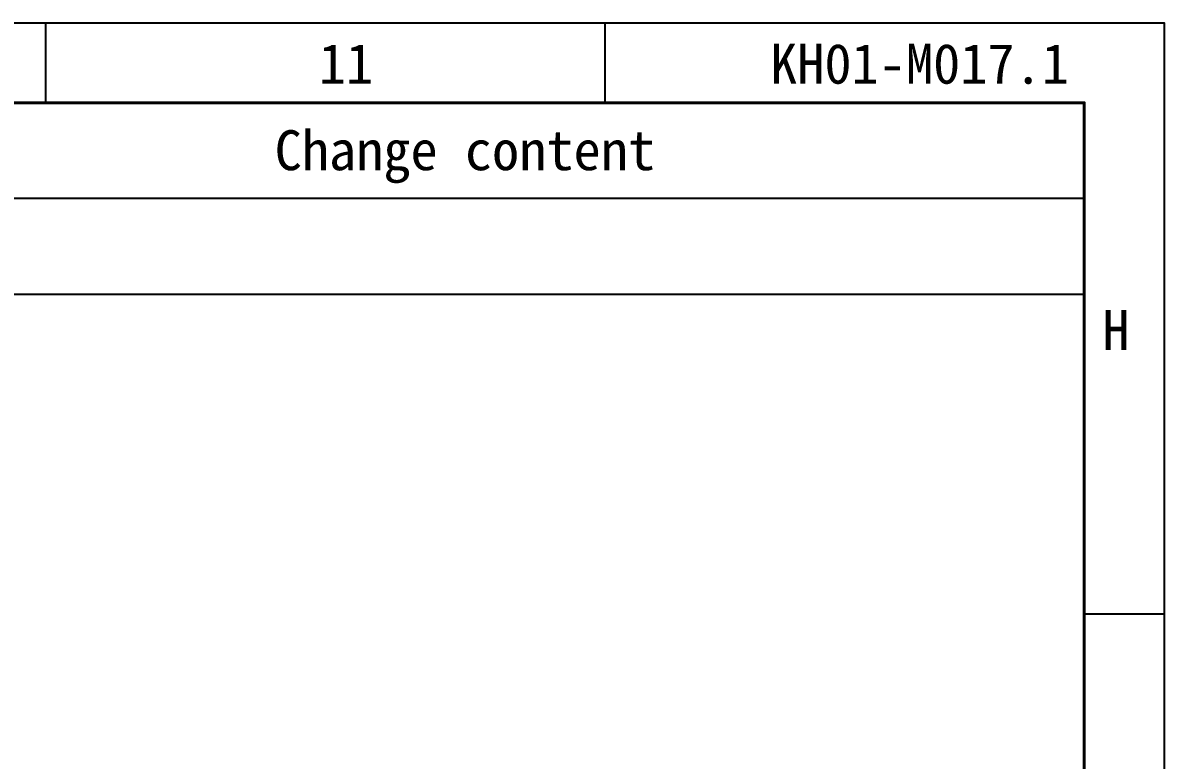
# Model space of a CAD drawing. Header units: millimetres. Extents: x 0 to 87554, y -20854 to 20404.
# Drawn here: x 22892 to 27583, y -4379 to -1349 of the extents above; entities that cross this region are included whole.
import ezdxf

# ---------------------------------------------------------------- set-up
doc = ezdxf.new("R2010")
doc.units = ezdxf.units.MM
doc.layers.get('0').update_dxf_attribs({"lineweight": 15})
doc.layers.add('FORM', color=7, linetype='Continuous')
doc.styles.add('KEHUA', font='STFANGSO.TTF')

# ---------------------------------------------------------------- blocks, each defined once
blk = doc.blocks.new('WET5Y56YRFTWEDFWRW536T4TE4RWEFWE')
at = {"layer": 'FORM', "color": 4}
for p, q in [((173606.6, -36495.1), (173606.6, -36823.5)), ((175905.2, -36495.1), (175905.2, -36823.5)), ((178203.8, -38925), (177875.4, -38925))]:
    blk.add_line(p, q, dxfattribs=at)
at = {"layer": 'FORM', "color": 8}
for p, q in [((177875.4, -37217.5), (171308.1, -37217.5)), ((177875.4, -37611.5), (171308.1, -37611.5))]:
    blk.add_line(p, q, dxfattribs=at)
at = {"layer": 'FORM', "color": 6}
blk.add_lwpolyline([(150620.8, -36495.1), (178203.8, -36495.1), (178203.8, -56000.2), (150620.8, -56000.2)], close=True, dxfattribs=at)
at = {"layer": 'FORM', "color": 8, "lineweight": 40}
blk.add_lwpolyline([(150949.1, -55671.9), (177875.4, -55671.9), (177875.4, -36823.5), (150949.1, -36823.5)], close=True, dxfattribs=at)
at = {"layer": 'FORM', "color": 4, "style": 'KEHUA'}
for s, height, p in [('11', 164.18, (174729.3, -36745.2)), ('KH01-M017.1', 164.185, (176584, -36745.2)), ('H', 164.2, (177950.3, -37839.8))]:
    blk.add_text(s, height=height, dxfattribs=at).set_placement(p)
at = {"layer": 'FORM', "color": 8, "style": 'KEHUA'}
blk.add_text('Change content', height=164.185, dxfattribs=at).set_placement((174547.8, -37100.6))

msp = doc.modelspace()

# ---------------------------------------------------------------- block references
at = {"lineweight": -3}
msp.add_blockref('WET5Y56YRFTWEDFWRW536T4TE4RWEFWE', (-150620.774, 35145.742), dxfattribs=at)

doc.saveas('drawing.dxf')
